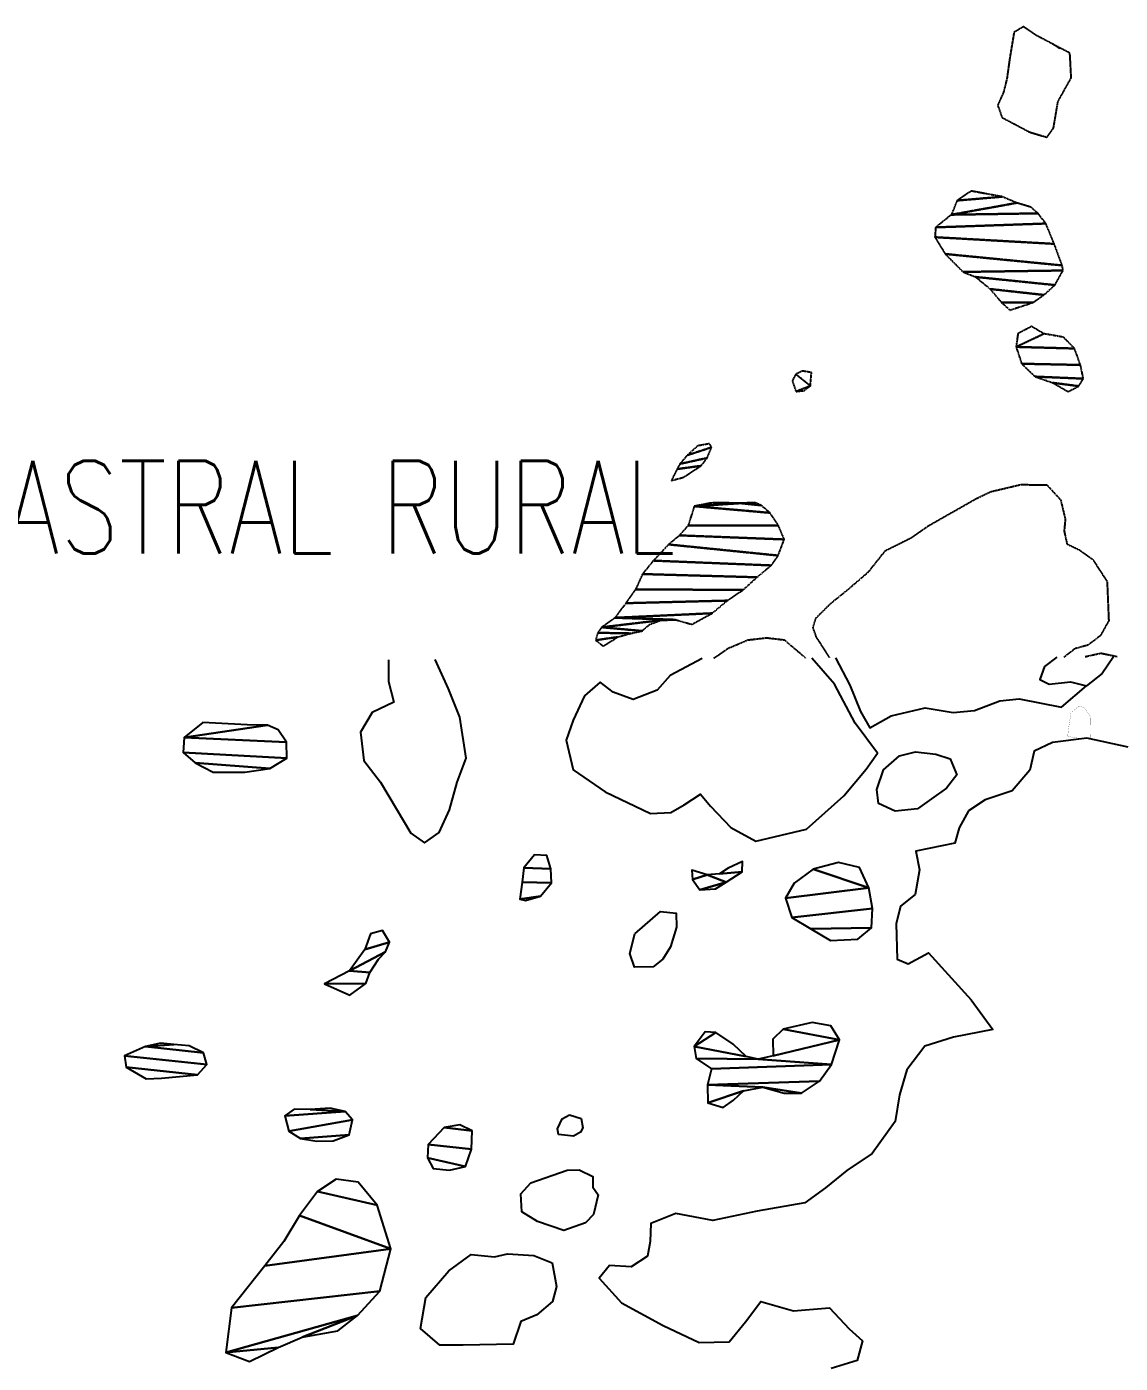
# Model space of a CAD drawing. Header units: metres. Extents: x 615331 to 657292, y 1301217 to 1321009.
# Drawn here: x 634879 to 635587, y 1314850 to 1315716 of the extents above; entities that cross this region are included whole.
import ezdxf
from ezdxf.enums import TextEntityAlignment as Align

# ---------------------------------------------------------------- set-up
doc = ezdxf.new("R2010")
doc.units = ezdxf.units.M
doc.linetypes.add('HIDDEN', pattern=[0.375, 0.25, -0.125])
for name, color, linetype in [('2', 1, 'Continuous'), ('3', 7, 'Continuous'), ('44', 7, 'Continuous'), ('CVL_CUADCON_LIN', 8, 'Continuous')]:
    doc.layers.add(name, color=color, linetype=linetype)
doc.styles.add('ROMANS', font='ROMANS', dxfattribs={"height": 0.2})

msp = doc.modelspace()

# ---------------------------------------------------------------- linework, layer by layer
at = {"layer": '2', "color": 1, "linetype": 'Continuous'}
for points in [[(635545.94323, 1315307.18308), (635537.85123, 1315301.13708), (635534.85223, 1315292.73008), (635540.96823, 1315289.71708), (635554.67923, 1315291.07208), (635560.78623, 1315289.58308), (635565.11123, 1315288.59308)], [(635582.52723, 1315307.32708), (635575.22623, 1315296.53508), (635565.11123, 1315288.59308)], [(635112.77223, 1315305.48208), (635112.85623, 1315291.43508), (635116.23923, 1315277.98408), (635102.30723, 1315271.29008), (635094.76123, 1315258.53508), (635096.90223, 1315240.24708), (635107.65523, 1315226.07908), (635117.91823, 1315209.11008), (635127.41423, 1315193.15608), (635136.09023, 1315186.85408), (635145.70423, 1315193.52108), (635152.47723, 1315208.30408), (635157.45223, 1315226.12708), (635163.20323, 1315241.66708), (635158.98023, 1315268.33108), (635151.75723, 1315286.58808), (635143.00623, 1315305.60008)], [(635316.02523, 1315306.28008), (635295.25323, 1315295.34008), (635286.92623, 1315285.63008), (635271.46323, 1315279.69008), (635258.47823, 1315284.44008), (635250.05523, 1315290.99808), (635239.94623, 1315282.04008), (635232.41723, 1315266.23608), (635227.92223, 1315253.24508), (635232.60823, 1315234.20908), (635253.27323, 1315219.84708), (635282.57323, 1315205.79108), (635295.78223, 1315206.37908), (635304.38923, 1315211.51508), (635315.01923, 1315218.44308), (635321.41723, 1315210.60208), (635334.71123, 1315196.70308), (635350.77023, 1315187.90508), (635383.75123, 1315195.73108), (635407.75923, 1315217.22808), (635422.39223, 1315234.60108), (635429.70023, 1315244.81308), (635415.10223, 1315264.29608), (635401.74023, 1315289.63308), (635387.15723, 1315306.56008)], [(635402.39823, 1315306.62008), (635411.65323, 1315288.93108), (635418.61323, 1315271.94208), (635424.77423, 1315261.30508), (635438.44823, 1315269.01408), (635460.52123, 1315274.23208), (635478.57623, 1315271.29108), (635492.54323, 1315272.64708), (635509.02023, 1315278.84808), (635521.46123, 1315280.19408), (635548.93223, 1315274.76908), (635565.11123, 1315288.59308)], [(635592.02323, 1315248.85108), (635565.31323, 1315254.53408), (635542.97123, 1315251.85608), (635531.06423, 1315246.19208), (635528.34223, 1315233.97508), (635516.98923, 1315220.43408), (635499.49223, 1315214.73508), (635488.61023, 1315207.55208), (635482.57823, 1315196.58508), (635479.84223, 1315186.65608), (635454.46623, 1315181.41808), (635456.82523, 1315169.23208), (635454.12423, 1315153.45608), (635444.51623, 1315145.77208), (635441.78923, 1315134.31808), (635442.43323, 1315111.44608), (635449.56523, 1315108.43908), (635462.73423, 1315115.63608), (635490.35423, 1315085.04808), (635504.44223, 1315065.81608), (635478.81123, 1315060.83008), (635460.29823, 1315055.12508), (635448.70223, 1315039.80408), (635443.97123, 1315023.50808), (635441.02523, 1315006.20608), (635426.15823, 1314985.52608), (635409.71023, 1314974.49608), (635396.05723, 1314963.23008), (635382.65023, 1314953.48908), (635351.68623, 1314948.21708), (635323.01223, 1314942.19608), (635299.10423, 1314946.62608), (635282.88123, 1314940.17308), (635282.44223, 1314928.47808), (635280.72023, 1314919.06208), (635270.09023, 1314912.13508), (635256.11223, 1314913.06708), (635249.30023, 1314904.89308), (635263.87823, 1314888.71308), (635290.89623, 1314874.13508), (635314.08223, 1314863.09308), (635333.64223, 1314863.46508), (635344.23623, 1314876.49308), (635354.06523, 1314889.77108), (635375.18823, 1314883.54408), (635398.55123, 1314885.46608), (635411.33423, 1314872.07208), (635420.02023, 1314864.24508), (635416.53823, 1314851.51508), (635399.54623, 1314846.32808)], [(635454.33823, 1315245.72508), (635467.55923, 1315244.28008), (635476.72223, 1315241.28708), (635481.10323, 1315230.89208), (635474.29523, 1315222.20808), (635464.68223, 1315215.28608), (635455.57323, 1315208.87608), (635441.10123, 1315207.26308), (635430.40023, 1315212.28208), (635429.33023, 1315221.42508), (635433.57323, 1315234.16008), (635443.93723, 1315243.12008), (635454.33823, 1315245.72508)], [(635272.36523, 1315127.94908), (635289.04923, 1315142.28608), (635299.21723, 1315141.33008), (635299.52523, 1315132.18208), (635295.53623, 1315119.44908), (635290.50123, 1315111.53808), (635284.43423, 1315106.41808), (635272.23923, 1315106.34408), (635269.13823, 1315115.22208), (635272.36523, 1315127.94908), (635272.36523, 1315127.94908)], [(635230.12623, 1315010.51508), (635237.76123, 1315008.27408), (635238.81423, 1315002.17908), (635237.30623, 1314999.37408), (635232.74823, 1314996.80508), (635223.08823, 1314997.76308), (635222.30323, 1315001.57108), (635225.31423, 1315007.94408), (635230.12623, 1315010.51508), (635230.12623, 1315010.51508)], [(635228.56123, 1314974.66508), (635236.43423, 1314974.96808), (635245.35223, 1314970.70108), (635245.13923, 1314963.83708), (635248.72623, 1314958.77508), (635245.75323, 1314946.04808), (635240.44923, 1314940.67808), (635226.50423, 1314935.76408), (635209.44823, 1314941.50508), (635199.24823, 1314947.79808), (635198.67023, 1314959.48708), (635204.98023, 1314966.64208), (635228.56123, 1314974.66508)], [(635181.63623, 1314918.71508), (635190.01023, 1314920.54508), (635207.03923, 1314919.37708), (635219.00823, 1314914.62108), (635221.63923, 1314899.38708), (635219.15623, 1314889.71308), (635209.04523, 1314881.00908), (635198.65423, 1314876.62408), (635193.65923, 1314862.10608), (635161.14323, 1314861.40008), (635146.15423, 1314861.30808), (635133.64023, 1314872.16208), (635137.07823, 1314892.26408), (635151.96423, 1314909.63908), (635166.38423, 1314920.14808), (635181.63623, 1314918.71508)]]:
    msp.add_lwpolyline(points, dxfattribs=at)
at = {"layer": '3', "color": 30, "linetype": 'HIDDEN'}
for points in [[(635547.95823, 1315701.23308), (635543.32923, 1315704.23608), (635532.87523, 1315709.76208), (635524.19823, 1315715.55308), (635518.12223, 1315711.95708), (635515.42923, 1315695.92708), (635513.48623, 1315681.93608), (635511.25623, 1315673.02608), (635507.49923, 1315664.61408), (635510.34423, 1315656.75308), (635528.44823, 1315647.20808), (635539.39623, 1315643.97308), (635543.67823, 1315649.84608), (635546.61723, 1315667.14808), (635555.15823, 1315682.45208), (635554.57723, 1315693.88608), (635554.29323, 1315698.45908), (635545.11523, 1315703.23108), (635543.32923, 1315704.23608)], [(635550.52023, 1315307.20108), (635557.78323, 1315312.86608), (635566.39223, 1315315.25208), (635574.44923, 1315321.44208), (635579.67823, 1315330.65008), (635578.62523, 1315356.04708), (635569.57723, 1315369.91908), (635560.86923, 1315376.17208), (635552.69623, 1315380.14408), (635550.82023, 1315388.76208), (635551.49123, 1315396.64708), (635548.55823, 1315408.81008), (635539.55623, 1315418.61708), (635522.28423, 1315418.67308), (635503.03123, 1315414.13308), (635493.68423, 1315409.70708), (635462.64323, 1315392.07308), (635451.55623, 1315384.32408), (635434.38223, 1315375.74208), (635423.36423, 1315361.89508), (635409.53023, 1315350.04808), (635398.95923, 1315341.54208), (635389.41623, 1315332.03108), (635387.70523, 1315326.16808), (635389.80323, 1315320.34708), (635398.62223, 1315306.60408)], [(635383.11223, 1315306.54308), (635369.50923, 1315318.08208), (635357.80923, 1315319.47308), (635345.63323, 1315318.06408), (635332.74223, 1315312.58008), (635327.19823, 1315308.70508), (635323.43023, 1315306.30808)], [(635585.03023, 1315307.33608), (635574.33223, 1315309.49808), (635564.22523, 1315307.25408)]]:
    msp.add_lwpolyline(points, dxfattribs=at)
at = {"layer": 'CVL_CUADCON_LIN', "color": 5, "ltscale": 0.5, "const_width": 0.1, "flags": 128}
msp.add_lwpolyline([(635552.89334, 1315255.76535), (635553.32397, 1315260.2447), (635555.03704, 1315271.11049), (635560.16847, 1315275.41843), (635563.31437, 1315274.60245), (635567.18309, 1315269.63023), (635567.68325, 1315267.23182), (635567.43906, 1315254.73421), (635563.70112, 1315254.63283), (635559.80112, 1315254.63283)], close=True, dxfattribs=at)
at = {"layer": 'CVL_CUADCON_LIN', "color": 2, "ltscale": 0.5, "const_width": 0.1, "flags": 128}
msp.add_lwpolyline([(635559.80112, 1315254.63283), (635563.70112, 1315254.63283)], dxfattribs=at)

# ---------------------------------------------------------------- texts
at = {"layer": '44', "color": 7, "linetype": 'Continuous', "style": 'ROMANS', "width": 0.75}
msp.add_text('MAPA CATASTRAL RURAL', height=59.976, dxfattribs=at).set_placement((634935.43623, 1315404.30308), align=Align.MIDDLE)

# ---------------------------------------------------------------- meshes
at = {"layer": '2', "color": 1, "linetype": 'Continuous'}
mesh = msp.add_polyface(dxfattribs=at)
corners = [(635034.51923, 1315262.99808), (634980.45123, 1315255.04408), (635046.78023, 1315252.14308), (635047.09523, 1315241.72308), (634979.74623, 1315245.38108), (635035.95623, 1315235.04708), (634987.66323, 1315238.56608), (634992.58823, 1315264.77608), (634999.38523, 1315232.53708), (635019.71023, 1315232.66008), (635041.39823, 1315259.99008), (635021.30823, 1315263.17208)]
mesh.append_faces([[corners[k] for k in face] for face in [(1, 0, 11, 7), (5, 6, 8, 9)]], dxfattribs={"vtx0": -1, "color": 1})
mesh.append_faces([[corners[k] for k in face] for face in [(0, 1, 2, 10)]], dxfattribs={"vtx0": -1, "vtx1": -1, "color": 1})
mesh.append_faces([[corners[k] for k in face] for face in [(2, 1, 4, 3), (3, 4, 6, 5)]], dxfattribs={"vtx0": -1, "vtx2": -1, "color": 1})
mesh = msp.add_polyface(dxfattribs=at)
corners = [(635217.99923, 1315170.06808), (635200.46523, 1315170.72308), (635218.56223, 1315160.92008), (635199.50423, 1315161.31308), (635211.24523, 1315152.23408), (635198.04523, 1315150.37508), (635201.60723, 1315149.37908), (635215.40723, 1315178.69408), (635207.52823, 1315179.15408)]
mesh.append_faces([[corners[k] for k in face] for face in [(1, 0, 7, 8), (4, 5, 6)]], dxfattribs={"vtx0": -1, "color": 1})
mesh.append_faces([[corners[k] for k in face] for face in [(0, 1, 3, 2), (2, 3, 5, 4)]], dxfattribs={"vtx0": -1, "vtx2": -1, "color": 1})
mesh = msp.add_polyface(dxfattribs=at)
corners = [(635341.99623, 1315168.02608), (635327.26723, 1315166.66508), (635331.61923, 1315161.35408), (635319.39523, 1315166.10908), (635314.62523, 1315156.42108), (635309.75923, 1315163.00108), (635309.46823, 1315169.09908), (635324.78423, 1315156.99108), (635342.21023, 1315174.63608), (635332.83423, 1315170.51208)]
mesh.append_faces([[corners[k] for k in face] for face in [(1, 0, 8, 9), (2, 4, 7), (5, 3, 6)]], dxfattribs={"vtx0": -1, "color": 1})
mesh.append_faces([[corners[k] for k in face] for face in [(2, 3, 5, 4)]], dxfattribs={"vtx0": -1, "vtx1": -1, "vtx3": -1, "color": 1})
mesh.append_faces([[corners[k] for k in face] for face in [(0, 1, 3, 2)]], dxfattribs={"vtx0": -1, "vtx2": -1, "color": 1})
mesh = msp.add_polyface(dxfattribs=at)
corners = [(635424.12023, 1315157.59608), (635387.96923, 1315169.83108), (635370.04423, 1315150.91208), (635426.48523, 1315144.39208), (635374.18423, 1315138.48208), (635425.79823, 1315131.67908), (635386.42123, 1315131.18508), (635404.46023, 1315173.99708), (635375.57623, 1315160.60508), (635399.16923, 1315123.63708), (635416.94923, 1315124.50808), (635417.94423, 1315170.77608)]
mesh.append_faces([[corners[k] for k in face] for face in [(1, 0, 11, 7), (5, 6, 9, 10)]], dxfattribs={"vtx0": -1, "color": 1})
mesh.append_faces([[corners[k] for k in face] for face in [(0, 2, 4, 3), (3, 4, 6, 5)]], dxfattribs={"vtx0": -1, "vtx2": -1, "color": 1})
mesh.append_faces([[corners[k] for k in face] for face in [(0, 1, 8, 2)]], dxfattribs={"vtx0": -1, "vtx3": -1, "color": 1})
mesh = msp.add_polyface(dxfattribs=at)
corners = [(635113.60623, 1315122.40908), (635097.62823, 1315117.73608), (635110.84823, 1315116.29208), (635087.54823, 1315103.94908), (635100.76623, 1315102.75808), (635098.26723, 1315095.62608), (635071.33923, 1315095.46208), (635087.89623, 1315088.19208), (635106.30423, 1315111.43508), (635108.98823, 1315130.00708), (635101.12523, 1315127.92508)]
mesh.append_faces([[corners[k] for k in face] for face in [(1, 0, 9, 10), (5, 6, 7)]], dxfattribs={"vtx0": -1, "color": 1})
mesh.append_faces([[corners[k] for k in face] for face in [(2, 3, 4, 8)]], dxfattribs={"vtx0": -1, "vtx1": -1, "color": 1})
mesh.append_faces([[corners[k] for k in face] for face in [(0, 1, 3, 2), (4, 3, 6, 5)]], dxfattribs={"vtx0": -1, "vtx2": -1, "color": 1})
mesh = msp.add_polyface(dxfattribs=at)
corners = [(635405.14223, 1315059.11208), (635368.51623, 1315066.00608), (635362.01223, 1315048.93608), (635342.83823, 1315026.19708), (635319.76423, 1315018.43108), (635324.82923, 1315063.96108), (635310.90923, 1315054.97908), (635344.48623, 1315048.32108), (635352.37123, 1315046.59008), (635312.22523, 1315047.10908), (635399.90123, 1315043.32008), (635322.17423, 1315040.30508), (635392.09023, 1315032.34208), (635319.44123, 1315030.12108), (635380.44823, 1315024.64608), (635355.27323, 1315028.56108), (635361.94923, 1315059.61208), (635336.05323, 1315056.40408), (635317.96623, 1315064.42808), (635329.69023, 1315015.44108), (635336.26923, 1315020.05708), (635369.27023, 1315024.57908), (635399.49823, 1315068.22708), (635387.29023, 1315070.44108)]
mesh.append_faces([[corners[k] for k in face] for face in [(1, 0, 22, 23), (3, 4, 19, 20), (6, 5, 18), (14, 15, 21)]], dxfattribs={"vtx0": -1, "color": 1})
mesh.append_faces([[corners[k] for k in face] for face in [(5, 6, 7, 17)]], dxfattribs={"vtx0": -1, "vtx1": -1, "color": 1})
mesh.append_faces([[corners[k] for k in face] for face in [(12, 13, 15, 14)]], dxfattribs={"vtx0": -1, "vtx1": -1, "vtx2": -1, "color": 1})
mesh.append_faces([[corners[k] for k in face] for face in [(0, 2, 8, 10), (4, 3, 15, 13), (7, 6, 9, 8), (10, 11, 13, 12)]], dxfattribs={"vtx0": -1, "vtx2": -1, "color": 1})
mesh.append_faces([[corners[k] for k in face] for face in [(8, 9, 11, 10)]], dxfattribs={"vtx0": -1, "vtx2": -1, "vtx3": -1, "color": 1})
mesh.append_faces([[corners[k] for k in face] for face in [(0, 1, 16, 2)]], dxfattribs={"vtx0": -1, "vtx3": -1, "color": 1})
mesh = msp.add_polyface(dxfattribs=at)
corners = [(634973.75623, 1315056.23408), (634955.47223, 1315054.85108), (634993.09823, 1315050.75908), (634995.17523, 1315043.14608), (634941.78723, 1315048.92208), (634989.11823, 1315036.50108), (634942.84723, 1315041.55808), (634955.85023, 1315034.01108), (634965.75623, 1315034.32508), (634983.67123, 1315055.27708), (634965.11423, 1315056.94408)]
mesh.append_faces([[corners[k] for k in face] for face in [(1, 0, 10), (5, 6, 7, 8)]], dxfattribs={"vtx0": -1, "color": 1})
mesh.append_faces([[corners[k] for k in face] for face in [(0, 1, 2, 9)]], dxfattribs={"vtx0": -1, "vtx1": -1, "color": 1})
mesh.append_faces([[corners[k] for k in face] for face in [(2, 1, 4, 3), (3, 4, 6, 5)]], dxfattribs={"vtx0": -1, "vtx2": -1, "color": 1})
mesh = msp.add_polyface(dxfattribs=at)
corners = [(635084.78823, 1315012.68108), (635045.67823, 1315009.90108), (635089.64623, 1315007.37308), (635048.27723, 1315000.00408), (635087.41723, 1314997.70008), (635055.92823, 1314995.22108), (635062.16823, 1315014.06908), (635051.75023, 1315014.25908), (635066.35523, 1314993.50608), (635077.02423, 1314993.82508), (635075.12023, 1315014.91008)]
mesh.append_faces([[corners[k] for k in face] for face in [(4, 5, 8, 9), (6, 0, 10)]], dxfattribs={"vtx0": -1, "color": 1})
mesh.append_faces([[corners[k] for k in face] for face in [(1, 0, 6, 7)]], dxfattribs={"vtx0": -1, "vtx1": -1, "color": 1})
mesh.append_faces([[corners[k] for k in face] for face in [(0, 1, 3, 2), (2, 3, 5, 4)]], dxfattribs={"vtx0": -1, "vtx2": -1, "color": 1})
mesh = msp.add_polyface(dxfattribs=at)
corners = [(635167.17823, 1315000.21908), (635148.87323, 1315002.39508), (635166.74123, 1314988.27008), (635138.52123, 1314991.40308), (635162.74323, 1314977.06108), (635138.06423, 1314982.75708), (635141.91623, 1314975.91808), (635152.34023, 1314974.71008), (635159.02423, 1315004.23608)]
mesh.append_faces([[corners[k] for k in face] for face in [(1, 0, 8), (4, 5, 6, 7)]], dxfattribs={"vtx0": -1, "color": 1})
mesh.append_faces([[corners[k] for k in face] for face in [(0, 1, 3, 2), (2, 3, 5, 4)]], dxfattribs={"vtx0": -1, "vtx2": -1, "color": 1})
mesh = msp.add_polyface(dxfattribs=at)
corners = [(635105.47223, 1314952.05708), (635066.80323, 1314960.97308), (635114.27823, 1314923.89708), (635055.20723, 1314945.39708), (635032.79023, 1314912.72708), (635107.32823, 1314896.40308), (635011.10123, 1314885.65108), (635092.68623, 1314880.55608), (635007.46223, 1314856.65208), (635056.94623, 1314866.61208), (635041.48823, 1314859.91008), (635093.18823, 1314966.97908), (635078.95023, 1314968.92608), (635045.14523, 1314928.56008), (635022.74023, 1314850.89908), (635080.04223, 1314870.56508)]
mesh.append_faces([[corners[k] for k in face] for face in [(1, 0, 11, 12), (7, 9, 15), (10, 8, 14)]], dxfattribs={"vtx0": -1, "color": 1})
mesh.append_faces([[corners[k] for k in face] for face in [(7, 8, 10, 9)]], dxfattribs={"vtx0": -1, "vtx1": -1, "vtx3": -1, "color": 1})
mesh.append_faces([[corners[k] for k in face] for face in [(0, 1, 3, 2), (2, 4, 6, 5), (5, 6, 8, 7)]], dxfattribs={"vtx0": -1, "vtx2": -1, "color": 1})
mesh.append_faces([[corners[k] for k in face] for face in [(2, 3, 13, 4)]], dxfattribs={"vtx0": -1, "vtx3": -1, "color": 1})
at = {"layer": '3', "color": 30, "linetype": 'HIDDEN'}
mesh = msp.add_polyface(dxfattribs=at)
corners = [(635510.42023, 1315605.41108), (635481.21223, 1315602.94008), (635519.84823, 1315601.40408), (635477.45923, 1315593.76608), (635533.61423, 1315594.62808), (635538.73823, 1315588.05208), (635467.34723, 1315585.56908), (635544.15923, 1315574.86908), (635466.87923, 1315579.21208), (635549.33123, 1315560.92208), (635473.55623, 1315568.32508), (635549.86123, 1315557.62108), (635485.06623, 1315556.70508), (635544.58523, 1315548.18408), (635493.21923, 1315553.45208), (635537.51023, 1315541.78508), (635502.67123, 1315545.63208), (635530.42623, 1315536.91108), (635510.09823, 1315536.78308), (635515.46523, 1315531.98808), (635490.32123, 1315609.09708), (635529.01423, 1315598.66608)]
mesh.append_faces([[corners[k] for k in face] for face in [(1, 0, 20), (17, 18, 19)]], dxfattribs={"vtx0": -1, "color": 30})
mesh.append_faces([[corners[k] for k in face] for face in [(2, 3, 4, 21)]], dxfattribs={"vtx0": -1, "vtx1": -1, "color": 30})
mesh.append_faces([[corners[k] for k in face] for face in [(0, 1, 3, 2), (4, 3, 6, 5), (5, 6, 8, 7), (7, 8, 10, 9), (9, 10, 12, 11), (11, 12, 14, 13), (13, 14, 16, 15), (15, 16, 18, 17)]], dxfattribs={"vtx0": -1, "vtx2": -1, "color": 30})
mesh = msp.add_polyface(dxfattribs=at)
corners = [(635537.41823, 1315516.62108), (635519.43023, 1315508.12108), (635557.30023, 1315507.08808), (635561.18023, 1315496.43708), (635523.05723, 1315497.21408), (635563.01623, 1315487.55308), (635531.75123, 1315488.88108), (635559.99823, 1315482.70508), (635543.21223, 1315484.88708), (635553.16023, 1315479.10308), (635520.64523, 1315516.77008), (635529.50923, 1315521.40108), (635550.13823, 1315514.41408)]
mesh.append_faces([[corners[k] for k in face] for face in [(1, 0, 11, 10), (7, 8, 9)]], dxfattribs={"vtx0": -1, "color": 30})
mesh.append_faces([[corners[k] for k in face] for face in [(0, 1, 2, 12)]], dxfattribs={"vtx0": -1, "vtx1": -1, "color": 30})
mesh.append_faces([[corners[k] for k in face] for face in [(2, 1, 4, 3), (3, 4, 6, 5), (5, 6, 8, 7)]], dxfattribs={"vtx0": -1, "vtx2": -1, "color": 30})
mesh = msp.add_polyface(dxfattribs=at)
corners = [(635386.17923, 1315482.88208), (635376.72823, 1315490.44808), (635376.80023, 1315479.26508), (635382.13323, 1315479.80708), (635374.46923, 1315486.11308), (635381.03523, 1315492.50808), (635386.88623, 1315491.52808)]
mesh.append_faces([[corners[k] for k in face] for face in [(1, 0, 6, 5), (0, 2, 3)]], dxfattribs={"vtx0": -1, "color": 30})
mesh.append_faces([[corners[k] for k in face] for face in [(0, 1, 4, 2)]], dxfattribs={"vtx0": -1, "vtx3": -1, "color": 30})
mesh = msp.add_polyface(dxfattribs=at)
corners = [(635322.14323, 1315443.08308), (635306.42123, 1315437.90108), (635319.39223, 1315436.20308), (635301.62823, 1315432.27908), (635315.35823, 1315431.09408), (635299.87123, 1315428.96408), (635313.24223, 1315444.04408), (635320.85723, 1315445.36208), (635303.97123, 1315423.65208), (635296.10723, 1315421.56908)]
mesh.append_faces([[corners[k] for k in face] for face in [(1, 0, 7, 6), (4, 5, 9, 8)]], dxfattribs={"vtx0": -1, "color": 30})
mesh.append_faces([[corners[k] for k in face] for face in [(0, 1, 3, 2), (2, 3, 5, 4)]], dxfattribs={"vtx0": -1, "vtx2": -1, "color": 30})
mesh = msp.add_polyface(dxfattribs=at)
corners = [(635289.31823, 1315331.04208), (635250.97523, 1315326.48008), (635277.16523, 1315324.10308), (635269.80523, 1315322.53108), (635248.45723, 1315322.90508), (635261.43423, 1315320.19108), (635246.96323, 1315318.06708), (635340.92623, 1315406.85508), (635310.95223, 1315404.88708), (635360.02523, 1315400.62108), (635365.41323, 1315392.52108), (635306.96723, 1315392.40808), (635369.28423, 1315383.39508), (635301.41723, 1315386.01908), (635365.28523, 1315372.94908), (635294.33923, 1315380.12808), (635360.75123, 1315366.56708), (635284.49623, 1315369.64508), (635351.65323, 1315358.88408), (635277.43723, 1315360.95908), (635342.55723, 1315350.69408), (635272.92623, 1315351.01808), (635332.43623, 1315343.76708), (635266.63123, 1315342.08208), (635322.57823, 1315335.57208), (635259.57623, 1315332.63408), (635298.97223, 1315331.35708), (635354.40323, 1315405.41508), (635350.32623, 1315407.16808), (635309.41023, 1315328.37208), (635282.21923, 1315328.45508), (635252.07023, 1315314.28608), (635321.86623, 1315406.98908), (635330.76023, 1315407.04508)]
mesh.append_faces([[corners[k] for k in face] for face in [(5, 6, 31), (8, 7, 33, 32), (7, 27, 28)]], dxfattribs={"vtx0": -1, "color": 30})
mesh.append_faces([[corners[k] for k in face] for face in [(0, 1, 2, 30), (24, 25, 26, 29)]], dxfattribs={"vtx0": -1, "vtx1": -1, "color": 30})
mesh.append_faces([[corners[k] for k in face] for face in [(7, 8, 9, 27)]], dxfattribs={"vtx0": -1, "vtx1": -1, "vtx3": -1, "color": 30})
mesh.append_faces([[corners[k] for k in face] for face in [(1, 0, 26, 25), (2, 1, 4, 3), (3, 4, 6, 5), (9, 8, 11, 10), (10, 11, 13, 12), (12, 13, 15, 14), (14, 15, 17, 16), (16, 17, 19, 18), (18, 19, 21, 20), (20, 21, 23, 22), (22, 23, 25, 24)]], dxfattribs={"vtx0": -1, "vtx2": -1, "color": 30})

doc.saveas('drawing.dxf')
